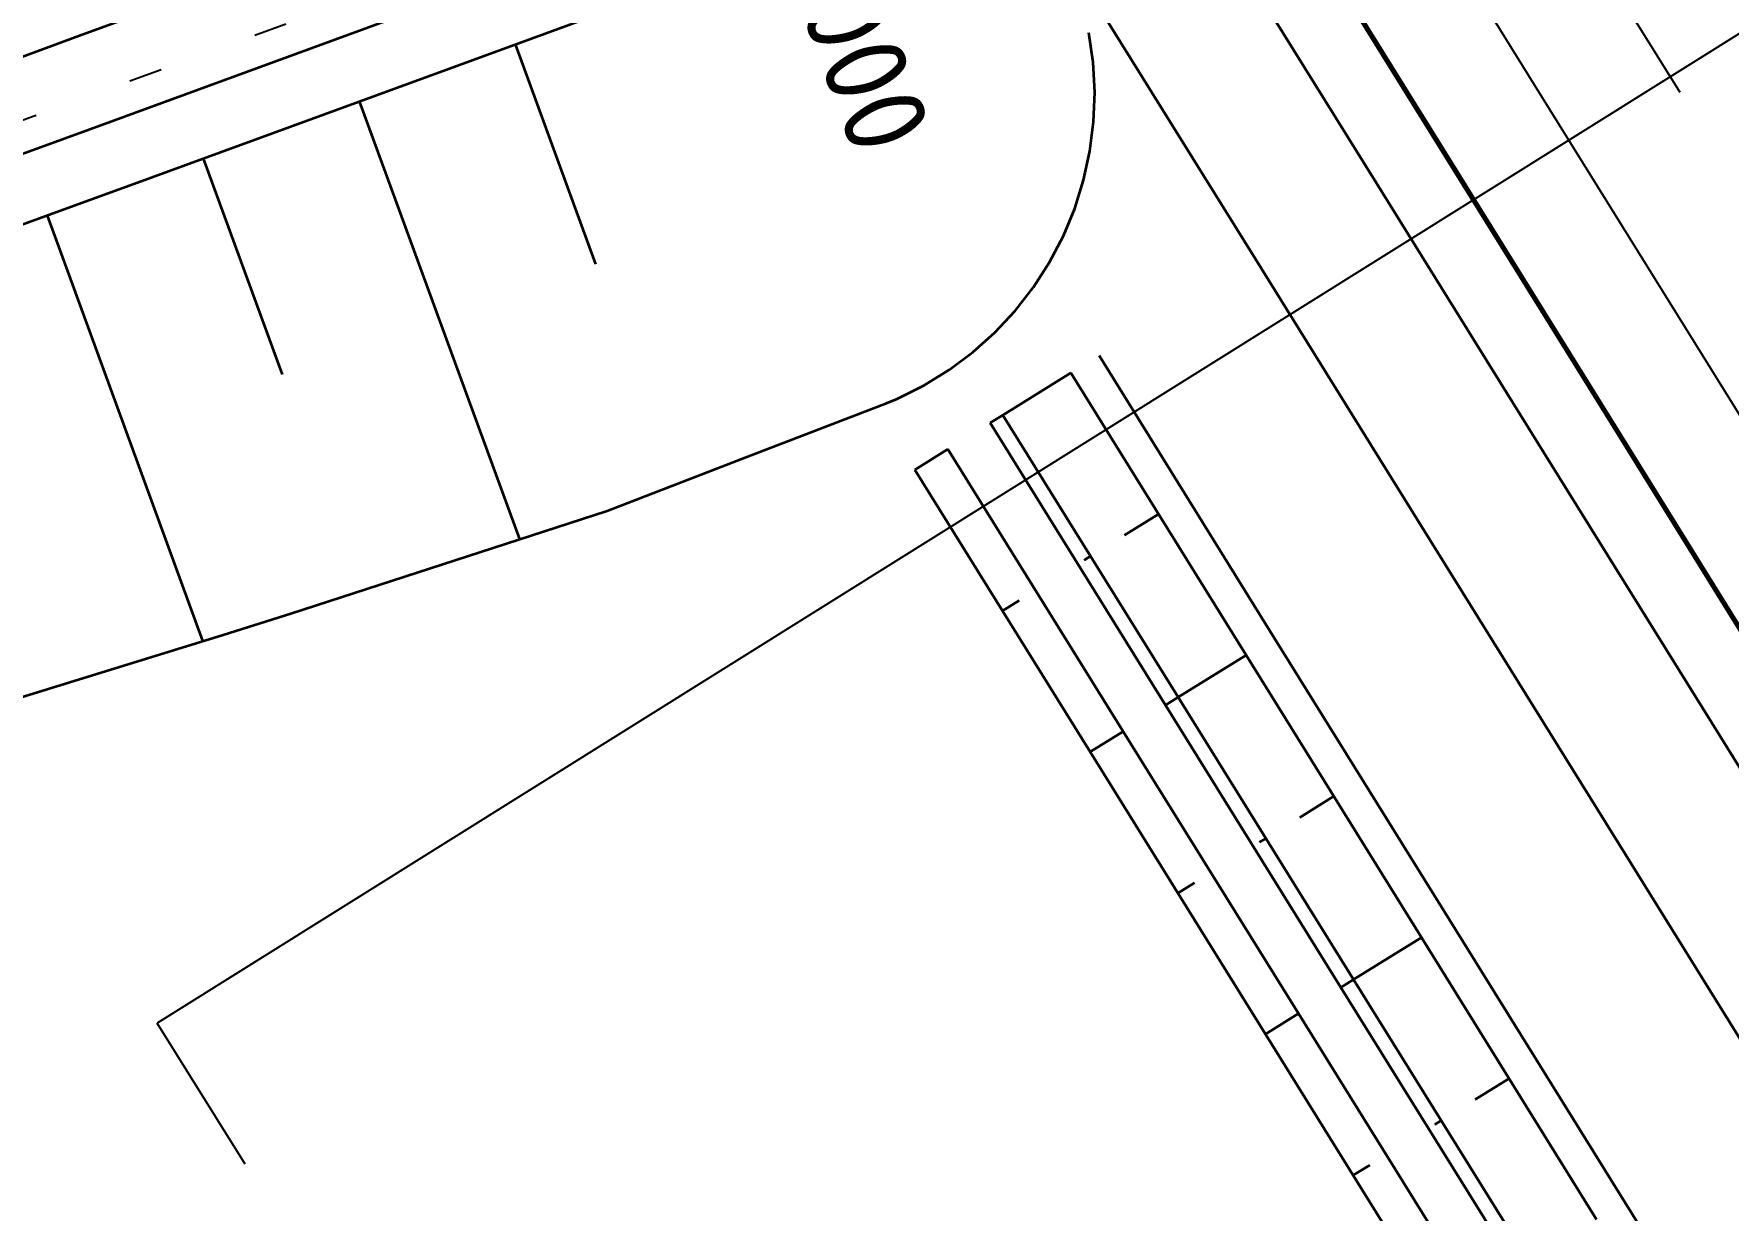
# Model space of a CAD drawing. Header units: metres. Extents: x 134219 to 139080, y 438661 to 444352.
# Drawn here: x 136061 to 136112, y 442021.1 to 442056.5 of the extents above; entities that cross this region are included whole.
import ezdxf

# ---------------------------------------------------------------- set-up
doc = ezdxf.new("R2010")
doc.units = ezdxf.units.M
doc.linetypes.add('13strp', pattern=[4, 1, -3])
doc.linetypes.add('39strp', pattern=[12, 3, -9])
doc.layers.add('N-WE-KL-ET_LS_OV_KABEL-T25', color=7, linetype='Continuous', lineweight=25)
doc.layers.add('Utd-ondergr-nw', color=8, linetype='13strp', lineweight=35)
doc.layers.add('Utd-weg-nw', color=8, linetype='Continuous')
doc.styles.add('alm a2ee v011$0$rtw_iso', font='NLCS-ISO.ttf')

msp = doc.modelspace()

# ---------------------------------------------------------------- linework, layer by layer
at = {"layer": 'N-WE-KL-ET_LS_OV_KABEL-T25'}
for p in [(136125.92, 442064.989), (136067.396, 442022.467)]:
    msp.add_line(p, (136064.743, 442026.705), dxfattribs=at)
at = {"layer": 'Utd-ondergr-nw', "linetype": 'Continuous', "flags": 128}
for points in [[(136095.92, 442065.013), (136098.014, 442061.639), (136103.289, 442053.143), (136108.564, 442044.648), (136113.839, 442036.152), (136119.114, 442027.657), (136124.389, 442019.161)], [(136095.987, 442065.037), (136098.074, 442061.676), (136103.349, 442053.18), (136108.624, 442044.685), (136113.899, 442036.189), (136119.173, 442027.694), (136124.448, 442019.198)], [(136093.829, 442064.248), (136096.162, 442060.489), (136101.437, 442051.993), (136106.712, 442043.498), (136111.987, 442035.002), (136117.262, 442026.507), (136122.537, 442018.011)], [(136089.704, 442062.739), (136091.453, 442059.921), (136092.509, 442058.221), (136097.784, 442049.725), (136103.059, 442041.23), (136108.334, 442032.734), (136113.609, 442024.238), (136118.884, 442015.743)], [(136014.552, 442042.246), (136023.513, 442043.981), (136024.363, 442044.175), (136034.033, 442046.717), (136043.57, 442049.72), (136053.012, 442053.015), (136060.397, 442055.701), (136062.408, 442056.437), (136071.799, 442059.873), (136076.025, 442061.419), (136076.113, 442061.451)], [(136014.992, 442039.532), (136024.118, 442041.298), (136024.982, 442041.495), (136034.803, 442044.077), (136044.444, 442047.112), (136053.943, 442050.427), (136061.342, 442053.119), (136063.353, 442053.855), (136072.744, 442057.29), (136076.97, 442058.836), (136077.575, 442059.058)], [(136015.312, 442037.558), (136024.557, 442039.347), (136025.433, 442039.547), (136035.363, 442042.157), (136045.079, 442045.216), (136054.62, 442048.545), (136062.029, 442051.241), (136064.04, 442051.976), (136073.431, 442055.412), (136077.657, 442056.958), (136078.638, 442057.317)], [(136059.115, 442036.054), (136066.726, 442038.402), (136068.77, 442039.045), (136078.288, 442042.135), (136082.485, 442043.76), (136086.692, 442045.37), (136087.011, 442045.505), (136087.811, 442045.903), (136088.573, 442046.372), (136089.29, 442046.907), (136089.956, 442047.503), (136090.566, 442048.157), (136091.115, 442048.862), (136091.599, 442049.614), (136092.014, 442050.406), (136092.357, 442051.232), (136092.624, 442052.085), (136092.814, 442052.959), (136092.925, 442053.846), (136092.957, 442054.739), (136092.909, 442055.632), (136092.781, 442056.517)], [(136077.948, 442049.56), (136075.527, 442056.179)], [(136075.653, 442041.28), (136070.831, 442054.461)], [(136068.515, 442046.239), (136066.136, 442052.743)], [(136066.122, 442038.216), (136061.44, 442051.026)], [(136093.086, 442046.808), (136098.361, 442038.313), (136103.636, 442029.817), (136108.911, 442021.321), (136114.186, 442012.826)], [(136090.197, 442045.015), (136092.236, 442046.281)], [(136092.236, 442046.281), (136097.511, 442037.785), (136102.786, 442029.289), (136108.061, 442020.794)], [(136089.815, 442044.777), (136090.197, 442045.015)], [(136090.197, 442045.015), (136095.472, 442036.519), (136100.747, 442028.023), (136106.022, 442019.528)], [(136089.815, 442044.777), (136095.09, 442036.282), (136100.365, 442027.786), (136105.64, 442019.29)], [(136088.541, 442043.986), (136087.547, 442043.369)], [(136088.541, 442043.986), (136093.816, 442035.49), (136099.091, 442026.995), (136104.366, 442018.499)], [(136087.547, 442043.369), (136092.822, 442034.873), (136098.097, 442026.378), (136103.372, 442017.882)], [(136093.854, 442041.4), (136094.874, 442042.033)], [(136092.644, 442040.648), (136092.835, 442040.767)], [(136090.681, 442039.43), (136090.184, 442039.121)], [(136095.472, 442036.519), (136097.511, 442037.785)], [(136095.09, 442036.282), (136095.472, 442036.519)], [(136093.816, 442035.49), (136092.822, 442034.873)], [(136099.129, 442032.904), (136100.149, 442033.537)], [(136097.919, 442032.153), (136098.11, 442032.271)], [(136095.956, 442030.934), (136095.459, 442030.626)], [(136100.747, 442028.023), (136102.786, 442029.289)], [(136100.365, 442027.786), (136100.747, 442028.023)], [(136099.091, 442026.995), (136098.097, 442026.378)], [(136104.404, 442024.409), (136105.424, 442025.042)], [(136103.194, 442023.657), (136103.385, 442023.776)], [(136101.231, 442022.438), (136100.734, 442022.13)]]:
    msp.add_lwpolyline(points, dxfattribs=at)
at = {"layer": 'Utd-weg-nw', "linetype": '13strp', "flags": 128}
msp.add_lwpolyline([(135839.931, 442078.197), (135849.522, 442075.65), (135859.052, 442072.774), (135868.156, 442069.862), (135868.563, 442069.731), (135878.08, 442066.66), (135887.597, 442063.588), (135897.113, 442060.517), (135901.562, 442059.082), (135906.63, 442057.446), (135916.147, 442054.375), (135925.376, 442051.396), (135925.663, 442051.304), (135935.205, 442048.257), (135944.829, 442045.372), (135954.578, 442042.817), (135962.909, 442041.049), (135964.475, 442040.768), (135974.495, 442039.363), (135984.587, 442038.629), (135994.705, 442038.57), (136004.804, 442039.184), (136014.19, 442040.366), (136014.84, 442040.47), (136023.909, 442042.225), (136024.768, 442042.421), (136034.537, 442044.989), (136044.142, 442048.013), (136053.621, 442051.321), (136061.015, 442054.011), (136063.026, 442054.747), (136072.418, 442058.182), (136076.644, 442059.728), (136077.07, 442059.884)], dxfattribs=at)
at = {"layer": 'Utd-weg-nw', "linetype": '39strp', "flags": 128}
msp.add_lwpolyline([(136102.653, 442067.476), (136103.978, 442065.342), (136109.253, 442056.846), (136114.528, 442048.351), (136119.803, 442039.855), (136125.078, 442031.36), (136130.353, 442022.864), (136135.628, 442014.368), (136140.903, 442005.873), (136146.178, 441997.377), (136151.453, 441988.882), (136156.727, 441980.386), (136162.002, 441971.89), (136167.277, 441963.395), (136172.552, 441954.899), (136177.827, 441946.404), (136183.102, 441937.908), (136188.377, 441929.412), (136193.652, 441920.917), (136198.927, 441912.421), (136204.202, 441903.926), (136209.477, 441895.43), (136214.752, 441886.935), (136220.027, 441878.439), (136225.302, 441869.943), (136230.577, 441861.448), (136235.852, 441852.952), (136241.126, 441844.457), (136246.401, 441835.961), (136251.676, 441827.465), (136256.951, 441818.97), (136262.226, 441810.474), (136267.501, 441801.979), (136272.776, 441793.483), (136278.051, 441784.987), (136283.326, 441776.492), (136288.601, 441767.996), (136293.876, 441759.501), (136299.151, 441751.005), (136304.426, 441742.51), (136309.701, 441734.014), (136314.976, 441725.518), (136320.25, 441717.023), (136325.525, 441708.527), (136330.8, 441700.032), (136336.075, 441691.536), (136341.35, 441683.04), (136346.625, 441674.545), (136351.9, 441666.049), (136357.175, 441657.554), (136362.45, 441649.058), (136367.725, 441640.562), (136373, 441632.067), (136378.275, 441623.571), (136383.55, 441615.076), (136388.825, 441606.58), (136394.1, 441598.084), (136399.375, 441589.589), (136404.649, 441581.093), (136409.924, 441572.598), (136415.199, 441564.102), (136420.474, 441555.607), (136425.749, 441547.111), (136431.024, 441538.615), (136436.299, 441530.12), (136441.574, 441521.624), (136446.849, 441513.129), (136452.124, 441504.633), (136457.399, 441496.137), (136462.674, 441487.642), (136467.949, 441479.146), (136473.224, 441470.651), (136478.499, 441462.155), (136483.773, 441453.659), (136489.048, 441445.164), (136494.323, 441436.668), (136499.598, 441428.173), (136504.873, 441419.677), (136510.148, 441411.181), (136515.423, 441402.686), (136520.698, 441394.19), (136525.973, 441385.695), (136531.248, 441377.199), (136536.523, 441368.704), (136541.798, 441360.208), (136547.073, 441351.712), (136552.348, 441343.217), (136557.623, 441334.721), (136562.898, 441326.226), (136568.172, 441317.73), (136573.447, 441309.234), (136578.722, 441300.739), (136583.997, 441292.243), (136589.272, 441283.748), (136594.547, 441275.252), (136599.822, 441266.756), (136605.097, 441258.261), (136610.372, 441249.765), (136615.647, 441241.27), (136620.922, 441232.774), (136626.197, 441224.278), (136631.472, 441215.783), (136636.747, 441207.287), (136642.022, 441198.792), (136647.296, 441190.296), (136652.571, 441181.801), (136657.846, 441173.305), (136663.121, 441164.809), (136668.396, 441156.314), (136673.671, 441147.818), (136678.946, 441139.323), (136684.221, 441130.827), (136689.496, 441122.331), (136694.771, 441113.836), (136700.046, 441105.34), (136705.321, 441096.845), (136710.596, 441088.349), (136715.871, 441079.853), (136720.32, 441072.687), (136721.146, 441071.358), (136726.424, 441062.859), (136731.709, 441054.357), (136737.005, 441045.854), (136742.316, 441037.353), (136747.644, 441028.854), (136752.993, 441020.361), (136758.367, 441011.876), (136763.768, 441003.4), (136769.201, 440994.937), (136774.668, 440986.488), (136780.173, 440978.055), (136785.719, 440969.642), (136791.31, 440961.251), (136796.948, 440952.883), (136799.787, 440948.709), (136802.638, 440944.543), (136808.381, 440936.231), (136811.334, 440932.003), (136814.182, 440927.952), (136820.038, 440919.711), (136825.948, 440911.51), (136831.914, 440903.347), (136837.933, 440895.225), (136844.007, 440887.143), (136850.134, 440879.102), (136856.315, 440871.102), (136862.549, 440863.143), (136868.836, 440855.226), (136875.176, 440847.351), (136881.568, 440839.519), (136888.012, 440831.729), (136894.507, 440823.983), (136901.055, 440816.279), (136907.653, 440808.62), (136914.303, 440801.005), (136921.003, 440793.434), (136927.753, 440785.909), (136934.554, 440778.428), (136936.169, 440776.665), (136941.402, 440770.994), (136948.293, 440763.609), (136955.224, 440756.269), (136962.191, 440748.973), (136969.191, 440741.718), (136976.221, 440734.5), (136983.277, 440727.319), (136990.358, 440720.169), (136997.459, 440713.05), (137004.578, 440705.958), (137011.712, 440698.89), (137018.857, 440691.844), (137026.012, 440684.817), (137033.174, 440677.805), (137040.338, 440670.806), (137041.771, 440669.408), (137047.503, 440663.817), (137053.973, 440657.511), (137054.666, 440656.835), (137061.828, 440649.856), (137068.989, 440642.876), (137076.151, 440635.897), (137083.312, 440628.917), (137090.474, 440621.938), (137095.487, 440617.052), (137097.635, 440614.958), (137104.797, 440607.979), (137111.958, 440600.999), (137119.12, 440594.02), (137126.281, 440587.04), (137133.443, 440580.061), (137140.604, 440573.081), (137147.766, 440566.102), (137154.927, 440559.122), (137162.089, 440552.143), (137169.25, 440545.163), (137176.412, 440538.184), (137183.573, 440531.205), (137190.735, 440524.225), (137197.896, 440517.246), (137205.058, 440510.266), (137212.219, 440503.287), (137219.38, 440496.307), (137226.542, 440489.328), (137233.703, 440482.348), (137240.865, 440475.369), (137248.026, 440468.389), (137255.188, 440461.41), (137262.349, 440454.43), (137269.511, 440447.451), (137276.672, 440440.471), (137283.834, 440433.492), (137290.995, 440426.512), (137298.157, 440419.533), (137305.318, 440412.553), (137312.48, 440405.574), (137319.641, 440398.594), (137326.803, 440391.615), (137333.964, 440384.635), (137335.59, 440383.051), (137341.126, 440377.656), (137348.287, 440370.676), (137355.449, 440363.697), (137362.61, 440356.717), (137369.772, 440349.738), (137376.933, 440342.758), (137384.095, 440335.779), (137391.256, 440328.799), (137398.417, 440321.82), (137405.579, 440314.84), (137412.74, 440307.861), (137419.902, 440300.882), (137427.063, 440293.902), (137434.225, 440286.923), (137441.386, 440279.943), (137448.548, 440272.964), (137455.709, 440265.984), (137462.871, 440259.005), (137470.032, 440252.025), (137477.194, 440245.046), (137484.355, 440238.066), (137491.517, 440231.087), (137498.678, 440224.107), (137505.84, 440217.128), (137513.001, 440210.148), (137520.163, 440203.169), (137527.324, 440196.189), (137534.486, 440189.21), (137541.647, 440182.23), (137545.872, 440178.112), (137548.809, 440175.251), (137555.97, 440168.271), (137563.132, 440161.292), (137570.293, 440154.312), (137577.454, 440147.333), (137584.616, 440140.353), (137591.777, 440133.374), (137598.939, 440126.394), (137606.1, 440119.415), (137613.262, 440112.435), (137620.423, 440105.456), (137627.585, 440098.476), (137634.746, 440091.497), (137641.908, 440084.517), (137649.069, 440077.538), (137656.231, 440070.559), (137663.392, 440063.579), (137670.554, 440056.6), (137677.715, 440049.62), (137684.877, 440042.641), (137692.038, 440035.661), (137692.611, 440035.103), (137699.2, 440028.682), (137706.361, 440021.702), (137713.523, 440014.723), (137720.684, 440007.743), (137727.846, 440000.764), (137735.007, 439993.784), (137742.169, 439986.805), (137749.33, 439979.825), (137756.491, 439972.846), (137763.653, 439965.866), (137770.814, 439958.887), (137777.976, 439951.907), (137785.137, 439944.928), (137792.299, 439937.948), (137799.46, 439930.969), (137806.622, 439923.989), (137813.783, 439917.01), (137820.945, 439910.03), (137828.106, 439903.051), (137835.268, 439896.071), (137842.429, 439889.092), (137849.591, 439882.112), (137856.752, 439875.133), (137863.914, 439868.153), (137871.075, 439861.174)], dxfattribs=at)
at = {"layer": 'Utd-weg-nw', "linetype": 'Continuous', "flags": 128}
msp.add_lwpolyline([(136099.2, 442066.213), (136100.92, 442063.443), (136106.195, 442054.947), (136111.47, 442046.452), (136116.745, 442037.956), (136122.019, 442029.461), (136127.294, 442020.965)], dxfattribs=at)

# ---------------------------------------------------------------- texts
at = {"layer": 'Utd-ondergr-nw', "color": 7, "style": 'alm a2ee v011$0$rtw_iso'}
msp.add_text('300.000', height=2.5, rotation=290.0944, dxfattribs=at).set_placement((136082.121, 442062.584))

doc.saveas('drawing.dxf')
